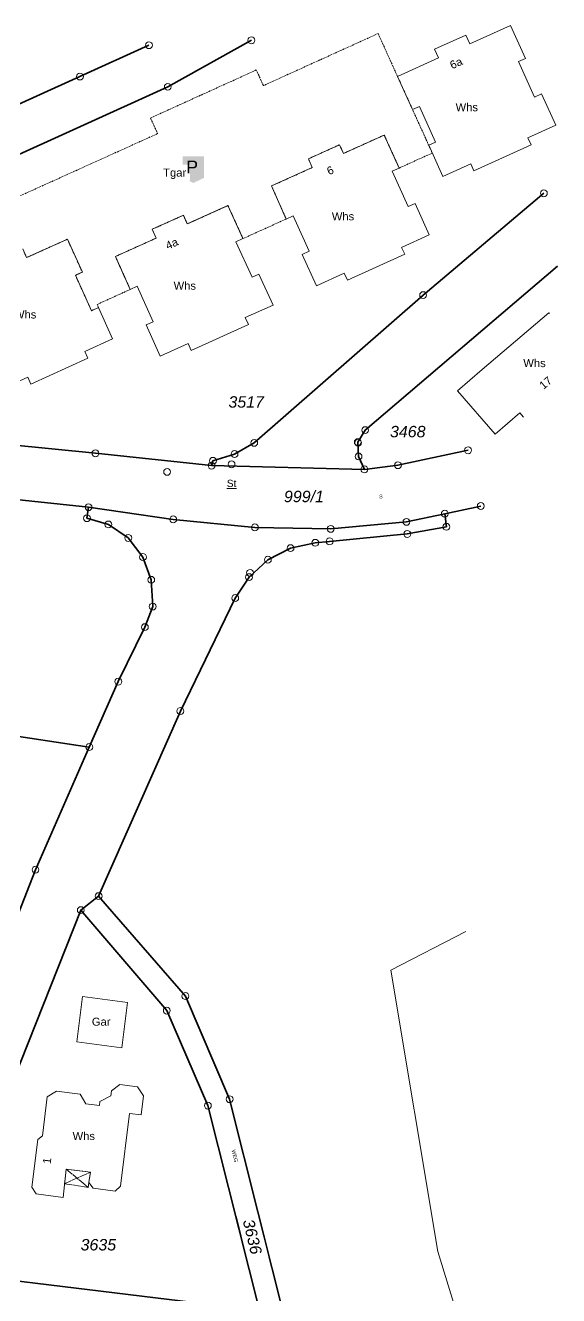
# Model space of a CAD drawing. Header units: metres. Extents: x -3399952 to 118, y -5275341 to 159.
# Drawn here: x 47.5 to 117.5, y -7.7 to 159 of the extents above; entities that cross this region are included whole.
import ezdxf

# ---------------------------------------------------------------- set-up
doc = ezdxf.new("R2010")
doc.units = ezdxf.units.M
for name, pattern in [('1600.2028', [0]), ('1600.2031', [1.5, 1, 0, 0, -0.5]), ('1600.2032', [0.5, 0.25, 0, 0, -0.25]), ('1600.2505', [0]), ('1600.2515', [0])]:
    doc.linetypes.add(name, pattern=pattern)
doc.layers.get('0').update_dxf_attribs({"color": 1, "linetype": 'CONTINUOUS'})
for name, color, linetype, lineweight in [('Flurstücke_Grenzpunkte', 255, 'CONTINUOUS', 0), ('Gebäude', 255, 'CONTINUOUS', 0), ('Lagebezeichnungen', 255, 'CONTINUOUS', 0), ('Migrationsobjekte', 7, 'CONTINUOUS', 18), ('Punkttexte Vermarkung', 7, 'CONTINUOUS', 18), ('Vegetation', 255, 'CONTINUOUS', 0), ('Verkehr', 255, 'CONTINUOUS', 0)]:
    doc.layers.add(name, color=color, linetype=linetype, lineweight=lineweight)
doc.styles.add('Arial', font='Arial.ttf')
doc.styles.add('Flurstücksnummer - K 10 700', font='Arial Italic.ttf')
doc.styles.add('Flurstücksnummer_ Schrägstrich - K 10 700', font='Arial Italic.ttf')
doc.styles.add('Gebäudefunktion (nur BW)', font='Arial.ttf')
doc.styles.add('Punktzusatz Vermarkung APVP Bestand', font='Arial.ttf')
doc.styles.add('Sonstiger Text_ Bezeichnung - N 7 380', font='Arial.ttf')
doc.styles.add('Textart 7900', font='Arial.ttf')

# ---------------------------------------------------------------- blocks, each defined once
blk = doc.blocks.new('Tiefgarage')
at = {"true_color": 0xffffff}
blk.add_hatch(color=7, dxfattribs=at).paths.add_polyline_path([(-0.38168, -0.290077), (-0.38168, 0.473282), (0.38168, 0.473282), (0.38168, -0.290077), (0, -0.473282)], flags=0)
at = {"color": 7, "const_width": 0.000005}
blk.add_lwpolyline([(-0.38168, -0.290077), (-0.38168, 0.473282), (0.38168, 0.473282), (0.38168, -0.290077), (0, -0.473282), (-0.38168, -0.290077)], dxfattribs=at)
at = {"color": 7, "insert": (-0.259694, -0.137404), "char_height": 0.458016, "attachment_point": 7, "line_spacing_factor": 0.69, "style": 'Arial'}
blk.add_mtext('P', dxfattribs=at)
blk = doc.blocks.new('Grenzpunkt mit Abmarkung (Marke)')
at = {"color": 0, "lineweight": -2}
blk.add_circle((0, 0), 0.5, dxfattribs=at)

msp = doc.modelspace()

# ---------------------------------------------------------------- linework, layer by layer
at = {"layer": 'Flurstücke_Grenzpunkte', "color": 7, "linetype": '1600.2028', "lineweight": 35}
for p, q in [((77.2, 157.02, -333.75), (66.23, 150.91, -333.75)), ((63.75, 156.37, -333.75), (54.7, 152.26, -333.75)), ((54.7, 152.26, -333.75), (30.96, 141.52, -333.75)), ((99.75, 123.58, -333.75), (115.6, 136.95, -333.75)), ((91.17, 104.3, -333.75), (92.14, 105.87, -333.75)), ((45.29, 103.98, -333.75), (56.73, 102.84, -333.75)), ((74.99, 102.73, -333.75), (77.57, 104.2, -333.75)), ((91.27, 102.42, -333.75), (91.17, 104.3, -333.75)), ((56.73, 102.84, -333.75), (71.97, 101.22, -333.75)), ((71.97, 101.22, -333.75), (72.16, 101.85, -333.75)), ((72.16, 101.85, -333.75), (74.99, 102.73, -333.75)), ((92.03, 100.73, -333.75), (91.27, 102.42, -333.75)), ((96.44, 101.27, -333.75), (105.64, 103.23, -333.75)), ((71.97, 101.22, -333.75), (92.03, 100.73, -333.75)), ((92.03, 100.73, -333.75), (96.44, 101.27, -333.75)), ((55.82, 95.76, -333.75), (44.65, 96.94, -333.75)), ((55.61, 94.32, -333.75), (55.82, 95.76, -333.75)), ((55.82, 95.76, -333.75), (66.94, 94.17, -333.75)), ((107.32, 95.92, -333.75), (102.59, 94.91, -333.75)), ((58.43, 93.5, -333.75), (55.61, 94.32, -333.75)), ((61.04, 91.73, -333.75), (58.43, 93.5, -333.75)), ((66.94, 94.17, -333.75), (77.66, 93.11, -333.75)), ((87.61, 92.92, -333.75), (97.56, 93.84, -333.75)), ((97.56, 93.84, -333.75), (102.59, 94.91, -333.75)), ((102.59, 94.91, -333.75), (102.8, 93.19, -333.75)), ((62.97, 89.22, -333.75), (61.04, 91.73, -333.75)), ((77.66, 93.11, -333.75), (87.61, 92.92, -333.75)), ((97.67, 92.25, -333.75), (87.47, 91.28, -333.75)), ((102.8, 93.19, -333.75), (97.67, 92.25, -333.75)), ((82.34, 90.39, -333.75), (79.37, 88.87, -333.75)), ((85.59, 91.09, -333.75), (82.34, 90.39, -333.75)), ((87.47, 91.28, -333.75), (85.59, 91.09, -333.75)), ((64.05, 86.24, -333.75), (62.97, 89.22, -333.75)), ((79.37, 88.87, -333.75), (76.9, 86.59, -333.75)), ((64.25, 82.73, -333.75), (64.05, 86.24, -333.75)), ((76.9, 86.59, -333.75), (75.08, 83.85, -333.75)), ((75.08, 83.85, -333.75), (67.88, 69.02, -333.75)), ((63.22, 80.03, -333.75), (64.25, 82.73, -333.75)), ((59.73, 72.88, -333.75), (63.22, 80.03, -333.75)), ((55.92, 64.3, -333.75), (1.12, 72.49, -333.75)), ((55.92, 64.3, -333.75), (59.73, 72.88, -333.75)), ((67.88, 69.02, -333.75), (57.15, 44.74, -333.75)), ((48.86, 48.21, -333.75), (55.92, 64.3, -333.75)), ((43.85, 35.56, 7.81), (48.86, 48.21, -333.75)), ((57.15, 44.74, -333.75), (54.81, 42.9, -333.75)), ((68.54, 31.63, -333.75), (57.15, 44.74, -333.75)), ((54.81, 42.9, -333.75), (45.94, 20.52, -333.75)), ((74.35, 18.1, -333.75), (68.54, 31.63, -333.75)), ((66.1, 29.72, -333.75), (71.49, 17.26, -333.75)), ((37.1, -4.63, -333.75), (78.25, -9.62, -333.75))]:
    msp.add_line(p, q, dxfattribs=at)
at = {"layer": 'Gebäude', "color": 7, "linetype": '1600.2505', "lineweight": 18}
for p, q in [((111.22, 158.97, -333.75), (105.86, 156.55, -333.75)), ((113.19, 154.64, -333.75), (111.22, 158.97, -333.75)), ((105.86, 156.55, -333.75), (105.34, 157.7, -333.75)), ((112.28, 154.22, -333.75), (113.19, 154.64, -333.75)), ((114.38, 149.57, -333.75), (112.28, 154.22, -333.75)), ((96.39, 152.27, -333.75), (98.36, 147.92, -333.75)), ((115.29, 149.98, -333.75), (114.38, 149.57, -333.75)), ((117.15, 145.87, -333.75), (115.29, 149.98, -333.75)), ((98.36, 147.92, -333.75), (99.28, 148.34, -333.75)), ((99.28, 148.34, -333.75), (101.39, 143.67, -333.75)), ((113.5, 144.23, -333.75), (117.15, 145.87, -333.75)), ((89.28, 142.17, -333.75), (88.77, 143.31, -333.75)), ((94.64, 144.58, -333.75), (89.28, 142.17, -333.75)), ((96.61, 140.26, -333.75), (94.64, 144.58, -333.75)), ((101.39, 143.67, -333.75), (100.48, 143.26, -333.75)), ((106.41, 139.9, -333.75), (113.92, 143.32, -333.75)), ((113.92, 143.32, -333.75), (113.5, 144.23, -333.75)), ((100.48, 143.26, -333.75), (102.34, 139.15, -333.75)), ((85.2, 140.32, -333.75), (79.84, 137.9, -333.75)), ((84.68, 141.46, -333.75), (85.2, 140.32, -333.75)), ((95.7, 139.84, -333.75), (96.61, 140.26, -333.75)), ((102.34, 139.15, -333.75), (105.99, 140.82, -333.75)), ((105.99, 140.82, -333.75), (106.41, 139.9, -333.75)), ((97.8, 135.19, -333.75), (95.7, 139.84, -333.75)), ((79.84, 137.9, -333.75), (81.78, 133.57, -333.75)), ((74.13, 135.33, -333.75), (68.79, 132.92, -333.75)), ((76.1, 131, -333.75), (74.13, 135.33, -333.75)), ((98.71, 135.6, -333.75), (97.8, 135.19, -333.75)), ((100.56, 131.5, -333.75), (98.71, 135.6, -333.75)), ((68.79, 132.92, -333.75), (68.27, 134.06, -333.75)), ((81.78, 133.57, -333.75), (82.69, 133.98, -333.75)), ((82.69, 133.98, -333.75), (84.8, 129.33, -333.75)), ((53.05, 130.92, -333.75), (47.7, 128.5, -333.75)), ((55.01, 126.6, -333.75), (53.05, 130.92, -333.75)), ((75.18, 130.59, -333.75), (76.1, 131, -333.75)), ((77.29, 125.94, -333.75), (75.18, 130.59, -333.75)), ((96.92, 129.85, -333.75), (100.56, 131.5, -333.75)), ((47.7, 128.5, -333.75), (47.18, 129.65, -333.75)), ((59.35, 128.65, -333.75), (61.3, 124.33, -333.75)), ((84.8, 129.33, -333.75), (83.89, 128.91, -333.75)), ((83.89, 128.91, -333.75), (85.75, 124.81, -333.75)), ((89.81, 125.55, -333.75), (97.33, 128.94, -333.75)), ((97.33, 128.94, -333.75), (96.92, 129.85, -333.75)), ((54.1, 126.19, -333.75), (55.01, 126.6, -333.75)), ((56.22, 121.54, -333.75), (54.1, 126.19, -333.75)), ((78.2, 126.35, -333.75), (77.29, 125.94, -333.75)), ((80.04, 122.27, -333.75), (78.2, 126.35, -333.75)), ((85.75, 124.81, -333.75), (89.4, 126.46, -333.75)), ((89.4, 126.46, -333.75), (89.81, 125.55, -333.75)), ((61.3, 124.33, -333.75), (62.21, 124.74, -333.75)), ((62.21, 124.74, -333.75), (64.31, 120.08, -333.75)), ((57.13, 121.96, -333.75), (56.22, 121.54, -333.75)), ((58.98, 117.87, -333.75), (57.13, 121.96, -333.75)), ((76.4, 120.63, -333.75), (80.04, 122.27, -333.75)), ((64.31, 120.08, -333.75), (63.4, 119.67, -333.75)), ((76.81, 119.72, -333.75), (76.4, 120.63, -333.75)), ((116.36, 121.16, -333.75), (116.26, 121.27, -333.75)), ((63.4, 119.67, -333.75), (65.24, 115.59, -333.75)), ((69.31, 116.33, -333.75), (76.81, 119.72, -333.75)), ((55.34, 116.21, -333.75), (58.98, 117.87, -333.75)), ((65.24, 115.59, -333.75), (68.9, 117.24, -333.75)), ((68.9, 117.24, -333.75), (69.31, 116.33, -333.75)), ((48.25, 111.91, -333.75), (55.75, 115.31, -333.75)), ((55.75, 115.31, -333.75), (55.34, 116.21, -333.75)), ((107.5, 113.82, -333.75), (104.28, 111.02, -333.75)), ((107.48, 113.84, -333.75), (107.5, 113.82, -333.75)), ((44.18, 111.16, -333.75), (47.84, 112.81, -333.75)), ((47.84, 112.81, -333.75), (48.25, 111.91, -333.75)), ((104.28, 111.02, -333.75), (109.21, 105.35, -333.75)), ((109.21, 105.35, -333.75), (112.43, 108.15, -333.75)), ((112.43, 108.15, -333.75), (112.94, 107.57, -333.75)), ((60.93, 30.79, -333.75), (55.01, 31.56, -333.75)), ((60.21, 24.85, -333.75), (60.93, 30.79, -333.75)), ((54.28, 25.61, -333.75), (60.21, 24.85, -333.75)), ((59.95, 20.03, -333.75), (58.83, 19.19, -333.75)), ((62.23, 19.72, -333.75), (59.95, 20.03, -333.75)), ((50.4, 18.39, -333.75), (49.76, 13.3, -333.75)), ((51.6, 19.17, -333.75), (50.4, 18.39, -333.75)), ((54.71, 18.78, -333.75), (51.6, 19.17, -333.75)), ((55.46, 17.49, -333.75), (54.71, 18.78, -333.75)), ((58.74, 18.55, -333.75), (57.32, 17.8, -333.75)), ((58.83, 19.19, -333.75), (58.74, 18.55, -333.75)), ((63.05, 18.53, -333.75), (62.23, 19.72, -333.75)), ((62.74, 16.07, -333.75), (63.05, 18.53, -333.75)), ((57.26, 17.29, -333.75), (55.46, 17.49, -333.75)), ((57.32, 17.8, -333.75), (57.26, 17.29, -333.75)), ((60.03, 6.67, -333.75), (61.2, 16.24, -333.75)), ((61.2, 16.24, -333.75), (62.74, 16.07, -333.75)), ((49.76, 13.3, -333.75), (49.15, 12.8, -333.75)), ((52.48, 5.21, -333.75), (52.9, 8.92, -333.75)), ((52.9, 8.92, -333.75), (56.06, 8.53, -333.75)), ((56.06, 8.53, -333.75), (55.87, 7.18, -333.75)), ((55.87, 7.18, -333.75), (56.42, 6.44, -333.75)), ((59.31, 6.05, -333.75), (60.03, 6.67, -333.75)), ((48.36, 6.55, -333.75), (48.96, 5.68, -333.75)), ((48.96, 5.68, -333.75), (52.48, 5.21, -333.75)), ((56.42, 6.44, -333.75), (59.31, 6.05, -333.75))]:
    msp.add_line(p, q, dxfattribs=at)
at = {"layer": 'Gebäude', "color": 7, "linetype": '1600.2032', "lineweight": 18}
for p, q in [((93.84, 157.9, -333.75), (78.78, 151.07, -333.75)), ((96.39, 152.27, -333.75), (93.84, 157.9, -333.75)), ((77.85, 153.12, -333.75), (63.96, 146.82, -333.75)), ((78.78, 151.07, -333.75), (77.85, 153.12, -333.75)), ((100.95, 142.22, -333.75), (96.39, 152.27, -333.75)), ((63.96, 146.82, -333.75), (64.89, 144.77, -333.75)), ((88.77, 143.31, -333.75), (89.28, 142.17, -333.75)), ((89.28, 142.17, -333.75), (94.64, 144.58, -333.75)), ((94.64, 144.58, -333.75), (96.61, 140.26, -333.75)), ((96.61, 140.26, -333.75), (100.95, 142.22, -333.75)), ((79.84, 137.9, -333.75), (85.2, 140.32, -333.75)), ((85.2, 140.32, -333.75), (84.68, 141.46, -333.75)), ((81.78, 133.57, -333.75), (79.84, 137.9, -333.75)), ((68.79, 132.92, -333.75), (74.13, 135.33, -333.75)), ((74.13, 135.33, -333.75), (76.1, 131, -333.75)), ((68.27, 134.06, -333.75), (68.79, 132.92, -333.75)), ((76.1, 131, -333.75), (81.78, 133.57, -333.75)), ((47.7, 128.5, -333.75), (53.05, 130.92, -333.75)), ((53.05, 130.92, -333.75), (55.01, 126.6, -333.75)), ((47.18, 129.65, -333.75), (47.7, 128.5, -333.75)), ((61.3, 124.33, -333.75), (59.35, 128.65, -333.75)), ((55.01, 126.6, -333.75), (54.1, 126.19, -333.75)), ((54.1, 126.19, -333.75), (56.22, 121.54, -333.75)), ((56.95, 122.36, -333.75), (61.3, 124.33, -333.75)), ((56.22, 121.54, -333.75), (57.13, 121.96, -333.75)), ((57.13, 121.96, -333.75), (56.95, 122.36, -333.75))]:
    msp.add_line(p, q, dxfattribs=at)
at = {"layer": 'Migrationsobjekte', "color": 7, "linetype": '1600.2031', "lineweight": 18}
for p, q in [((52.68, 7.01, -333.75), (52.9, 8.92, -333.75)), ((52.68, 7.01, -333.75), (56.06, 8.53, -333.75)), ((52.9, 8.92, -333.75), (56.06, 8.53, -333.75)), ((52.9, 8.92, -333.75), (55.79, 6.52, -333.75)), ((56.06, 8.53, -333.75), (55.87, 7.18, -333.75)), ((55.79, 6.52, -333.75), (52.68, 7.01, -333.75)), ((55.87, 7.18, -333.75), (55.79, 6.52, -333.75))]:
    msp.add_line(p, q, dxfattribs=at)
at = {"layer": 'Vegetation', "color": 253, "linetype": '1600.2515', "lineweight": 18, "true_color": 0x999999}
for p, q in [((107.32, 95.92, -333.75), (102.59, 94.91, -333.75)), ((102.59, 94.91, -333.75), (102.8, 93.19, -333.75)), ((97.67, 92.25, -333.75), (87.47, 91.28, -333.75)), ((102.8, 93.19, -333.75), (97.67, 92.25, -333.75)), ((82.34, 90.39, -333.75), (79.37, 88.87, -333.75)), ((85.59, 91.09, -333.75), (82.34, 90.39, -333.75)), ((87.47, 91.28, -333.75), (85.59, 91.09, -333.75)), ((79.37, 88.87, -333.75), (76.9, 86.59, -333.75)), ((76.9, 86.59, -333.75), (75.08, 83.85, -333.75)), ((75.08, 83.85, -333.75), (67.88, 69.02, -333.75)), ((67.88, 69.02, -333.75), (57.15, 44.74, -333.75)), ((105.35, 40.12, -333.75), (95.52, 35.04, -333.75)), ((95.52, 35.04, -333.75), (101.67, -1.89, -333.75)), ((101.67, -1.89, -333.75), (107.25, -19.86, -333.75))]:
    msp.add_line(p, q, dxfattribs=at)
at = {"layer": 'Verkehr', "color": 253, "linetype": '1600.2515', "lineweight": 18, "true_color": 0x999999}
for p, q in [((63.75, 156.37, -333.75), (54.7, 152.26, -333.75)), ((54.7, 152.26, -333.75), (30.96, 141.52, -333.75)), ((91.17, 104.3, -333.75), (92.14, 105.87, -333.75)), ((91.27, 102.42, -333.75), (91.17, 104.3, -333.75)), ((92.03, 100.73, -333.75), (91.27, 102.42, -333.75)), ((71.97, 101.22, -333.75), (92.03, 100.73, -333.75)), ((55.82, 95.76, -333.75), (66.94, 94.17, -333.75)), ((66.94, 94.17, -333.75), (77.66, 93.11, -333.75)), ((87.61, 92.92, -333.75), (97.56, 93.84, -333.75)), ((97.56, 93.84, -333.75), (102.59, 94.91, -333.75)), ((77.66, 93.11, -333.75), (87.61, 92.92, -333.75)), ((57.15, 44.74, -333.75), (54.81, 42.9, -333.75)), ((68.54, 31.63, -333.75), (57.15, 44.74, -333.75)), ((74.35, 18.1, -333.75), (68.54, 31.63, -333.75)), ((66.1, 29.72, -333.75), (71.49, 17.26, -333.75))]:
    msp.add_line(p, q, dxfattribs=at)

# ---------------------------------------------------------------- block references
at = {"layer": 'Flurstücke_Grenzpunkte', "color": 7, "lineweight": 18, "xscale": 0.9, "yscale": 0.9, "zscale": 0.9}
for p in [(63.75, 156.37, -333.75), (77.2, 157.02, -333.75), (54.7, 152.26, -333.75), (66.23, 150.91, -333.75), (115.6, 136.95, -333.75), (99.75, 123.58, -333.75), (92.14, 105.87, -333.75), (77.57, 104.2, -333.75), (91.17, 104.3, -333.75), (91.22, 104.22, -333.75), (105.64, 103.23, -333.75), (56.73, 102.84, -333.75), (71.97, 101.22, -333.75), (72.16, 101.85, -333.75), (74.6, 101.39, -333.75), (74.99, 102.73, -333.75), (91.27, 102.42, -333.75), (96.44, 101.27, -333.75), (66.14, 100.4, -333.75), (92.03, 100.73, -333.75), (55.82, 95.76, -333.75), (102.59, 94.91, -333.75), (107.32, 95.92, -333.75), (55.61, 94.32, -333.75), (58.43, 93.5, -333.75), (66.94, 94.17, -333.75), (77.66, 93.11, -333.75), (87.61, 92.92, -333.75), (97.56, 93.84, -333.75), (102.8, 93.19, -333.75), (61.04, 91.73, -333.75), (87.47, 91.28, -333.75), (97.67, 92.25, -333.75), (82.34, 90.39, -333.75), (85.59, 91.09, -333.75), (62.97, 89.22, -333.75), (79.37, 88.87, -333.75), (64.05, 86.24, -333.75), (76.9, 86.59, -333.75), (77.02, 87.15, -333.75), (75.08, 83.85, -333.75), (64.25, 82.73, -333.75), (63.22, 80.03, -333.75), (59.73, 72.88, -333.75), (67.88, 69.02, -333.75), (55.92, 64.3, -333.75), (48.86, 48.21, -333.75), (57.15, 44.74, -333.75), (54.81, 42.9, -333.75), (68.54, 31.63, -333.75), (66.1, 29.72, -333.75), (74.35, 18.1, -333.75), (71.49, 17.26, -333.75)]:
    msp.add_blockref('Grenzpunkt mit Abmarkung (Marke)', p, dxfattribs=at)
at = {"layer": 'Gebäude', "color": 142, "lineweight": 18, "true_color": 0x12adde, "xscale": 3.7, "yscale": 3.7, "zscale": 3.7}
msp.add_blockref('Tiefgarage', (69.59, 140.05, -333.75), dxfattribs=at)

# ---------------------------------------------------------------- texts
at = {"layer": 'Flurstücke_Grenzpunkte', "color": 7, "lineweight": 18, "char_height": 1.5, "attachment_point": 5, "line_spacing_factor": 0.69, "bg_fill": 2}
for s, insert, rotation, style in [('3517', (76.52, 109.56, -333.75), 0.0091, 'Flurstücksnummer - K 10 700'), ('3468', (97.73, 105.67, -333.75), 0.0091, 'Flurstücksnummer - K 10 700'), ('999/1', (84.1, 97.16, -333.75), 0.0091, 'Flurstücksnummer_ Schrägstrich - K 10 700'), ('3636', (77.33, 0.06, -333.75), 283.6328, 'Flurstücksnummer - K 10 700'), ('3635', (57.11, -1, -333.75), 0.0091, 'Flurstücksnummer - K 10 700')]:
    msp.add_mtext(s, dxfattribs=dict(at, insert=insert, rotation=rotation, style=style))
at = {"layer": 'Gebäude', "color": 7, "lineweight": 18, "char_height": 1.05, "attachment_point": 5, "rotation": 0.0091, "line_spacing_factor": 0.69, "style": 'Gebäudefunktion (nur BW)', "bg_fill": 2}
for s, insert in [('Whs', (105.48, 148.23, -333.75)), ('Whs', (89.23, 133.91, -333.75)), ('Whs', (68.46, 124.81, -333.75)), ('Whs', (47.5, 121.04, -333.75)), ('Whs', (114.37, 114.66, -333.75)), ('Gar', (57.48, 28.26, -333.75)), ('Whs', (55.2, 13.26, -333.75))]:
    msp.add_mtext(s, dxfattribs=dict(at, insert=insert))
at = {"layer": 'Lagebezeichnungen', "color": 7, "lineweight": 18, "char_height": 1.05, "attachment_point": 5, "line_spacing_factor": 0.69, "style": 'Sonstiger Text_ Bezeichnung - N 7 380', "bg_fill": 2}
for s, insert, rotation in [('6a', (104.08, 154.01, -333.75), 24.369), ('6', (87.56, 139.94, -333.75), 24.2709), ('4a', (66.76, 130.33, -333.75), 24.2726), ('1', (50.37, 10.02, -333.75), 82.8715)]:
    msp.add_mtext(s, dxfattribs=dict(at, insert=insert, rotation=rotation))
at = {"layer": 'Punkttexte Vermarkung', "color": 7, "lineweight": 18, "insert": (74.6, 98.88, -333.75), "char_height": 0.95, "attachment_point": 5, "rotation": 0.0091, "line_spacing_factor": 0.69, "style": 'Punktzusatz Vermarkung APVP Bestand', "bg_fill": 2}
msp.add_mtext('\\LSt\\l', dxfattribs=at)
at = {"layer": 'Verkehr', "color": 7, "lineweight": 18, "char_height": 0.5, "line_spacing_factor": 0.69, "style": 'Textart 7900', "bg_fill": 2}
for s, insert, attachment_point, rotation in [('S', (94.2, 97.16, -333.75), 5, 0.0091), ('WEG', (74.58, 11.4, -333.75), 7, 283.6337)]:
    msp.add_mtext(s, dxfattribs=dict(at, insert=insert, attachment_point=attachment_point, rotation=rotation))

# ---------------------------------------------------------------- next in the draw order: linework, layer by layer
at = {"layer": 'Flurstücke_Grenzpunkte', "color": 7, "linetype": '1600.2028', "lineweight": 35}
for p, q in [((77.57, 104.2, -333.75), (99.75, 123.58, -333.75)), ((54.81, 42.9, -333.75), (66.1, 29.72, -333.75)), ((71.49, 17.26, -333.75), (78.25, -9.62, -333.75)), ((83.57, -18.67, -333.75), (74.35, 18.1, -333.75))]:
    msp.add_line(p, q, dxfattribs=at)
at = {"layer": 'Gebäude', "color": 7, "linetype": '1600.2505', "lineweight": 18}
for p, q in [((105.34, 157.7, -333.75), (101.24, 155.85, -333.75)), ((101.24, 155.85, -333.75), (101.76, 154.7, -333.75)), ((101.76, 154.7, -333.75), (96.39, 152.27, -333.75)), ((88.77, 143.31, -333.75), (84.68, 141.46, -333.75)), ((68.27, 134.06, -333.75), (64.18, 132.22, -333.75)), ((64.18, 132.22, -333.75), (64.7, 131.06, -333.75)), ((64.7, 131.06, -333.75), (59.35, 128.65, -333.75)), ((55.01, 31.56, -333.75), (54.28, 25.61, -333.75)), ((49.15, 12.8, -333.75), (48.36, 6.55, -333.75))]:
    msp.add_line(p, q, dxfattribs=at)
at = {"layer": 'Gebäude', "color": 7, "linetype": '1600.2032', "lineweight": 18}
for p, q in [((84.68, 141.46, -333.75), (88.77, 143.31, -333.75)), ((64.18, 132.22, -333.75), (68.27, 134.06, -333.75)), ((64.7, 131.06, -333.75), (64.18, 132.22, -333.75)), ((59.35, 128.65, -333.75), (64.7, 131.06, -333.75))]:
    msp.add_line(p, q, dxfattribs=at)
at = {"layer": 'Verkehr', "color": 253, "linetype": '1600.2515', "lineweight": 18, "true_color": 0x999999}
for p, q in [((54.81, 42.9, -333.75), (66.1, 29.72, -333.75)), ((71.49, 17.26, -333.75), (78.25, -9.62, -333.75)), ((83.57, -18.67, -333.75), (74.35, 18.1, -333.75))]:
    msp.add_line(p, q, dxfattribs=at)

# ---------------------------------------------------------------- next in the draw order: texts
at = {"layer": 'Gebäude', "color": 7, "lineweight": 18, "insert": (67.13, 139.5, -333.75), "char_height": 1.05, "attachment_point": 5, "rotation": 0.0091, "line_spacing_factor": 0.69, "style": 'Gebäudefunktion (nur BW)', "bg_fill": 2}
msp.add_mtext('Tgar', dxfattribs=at)
at = {"layer": 'Lagebezeichnungen', "color": 7, "lineweight": 18, "insert": (115.83, 112.07, -333.75), "char_height": 1.05, "attachment_point": 5, "rotation": 40.2689, "line_spacing_factor": 0.69, "style": 'Sonstiger Text_ Bezeichnung - N 7 380', "bg_fill": 2}
msp.add_mtext('17', dxfattribs=at)

# ---------------------------------------------------------------- next in the draw order: linework, layer by layer
at = {"layer": 'Flurstücke_Grenzpunkte', "color": 7, "linetype": '1600.2028', "lineweight": 35}
for p, q in [((66.23, 150.91, -333.75), (23.84, 131.71, -333.75)), ((92.14, 105.87, -333.75), (117.37, 127.38, -333.75))]:
    msp.add_line(p, q, dxfattribs=at)
at = {"layer": 'Gebäude', "color": 7, "linetype": '1600.2032', "lineweight": 18}
msp.add_line((64.89, 144.77, -333.75), (32.97, 130.34, -333.75), dxfattribs=at)
at = {"layer": 'Gebäude', "color": 7, "linetype": '1600.2505', "lineweight": 18}
msp.add_line((116.26, 121.27, -333.75), (107.48, 113.84, -333.75), dxfattribs=at)
at = {"layer": 'Verkehr', "color": 253, "linetype": '1600.2515', "lineweight": 18, "true_color": 0x999999}
msp.add_line((92.14, 105.87, -333.75), (117.37, 127.38, -333.75), dxfattribs=at)

doc.saveas('drawing.dxf')
